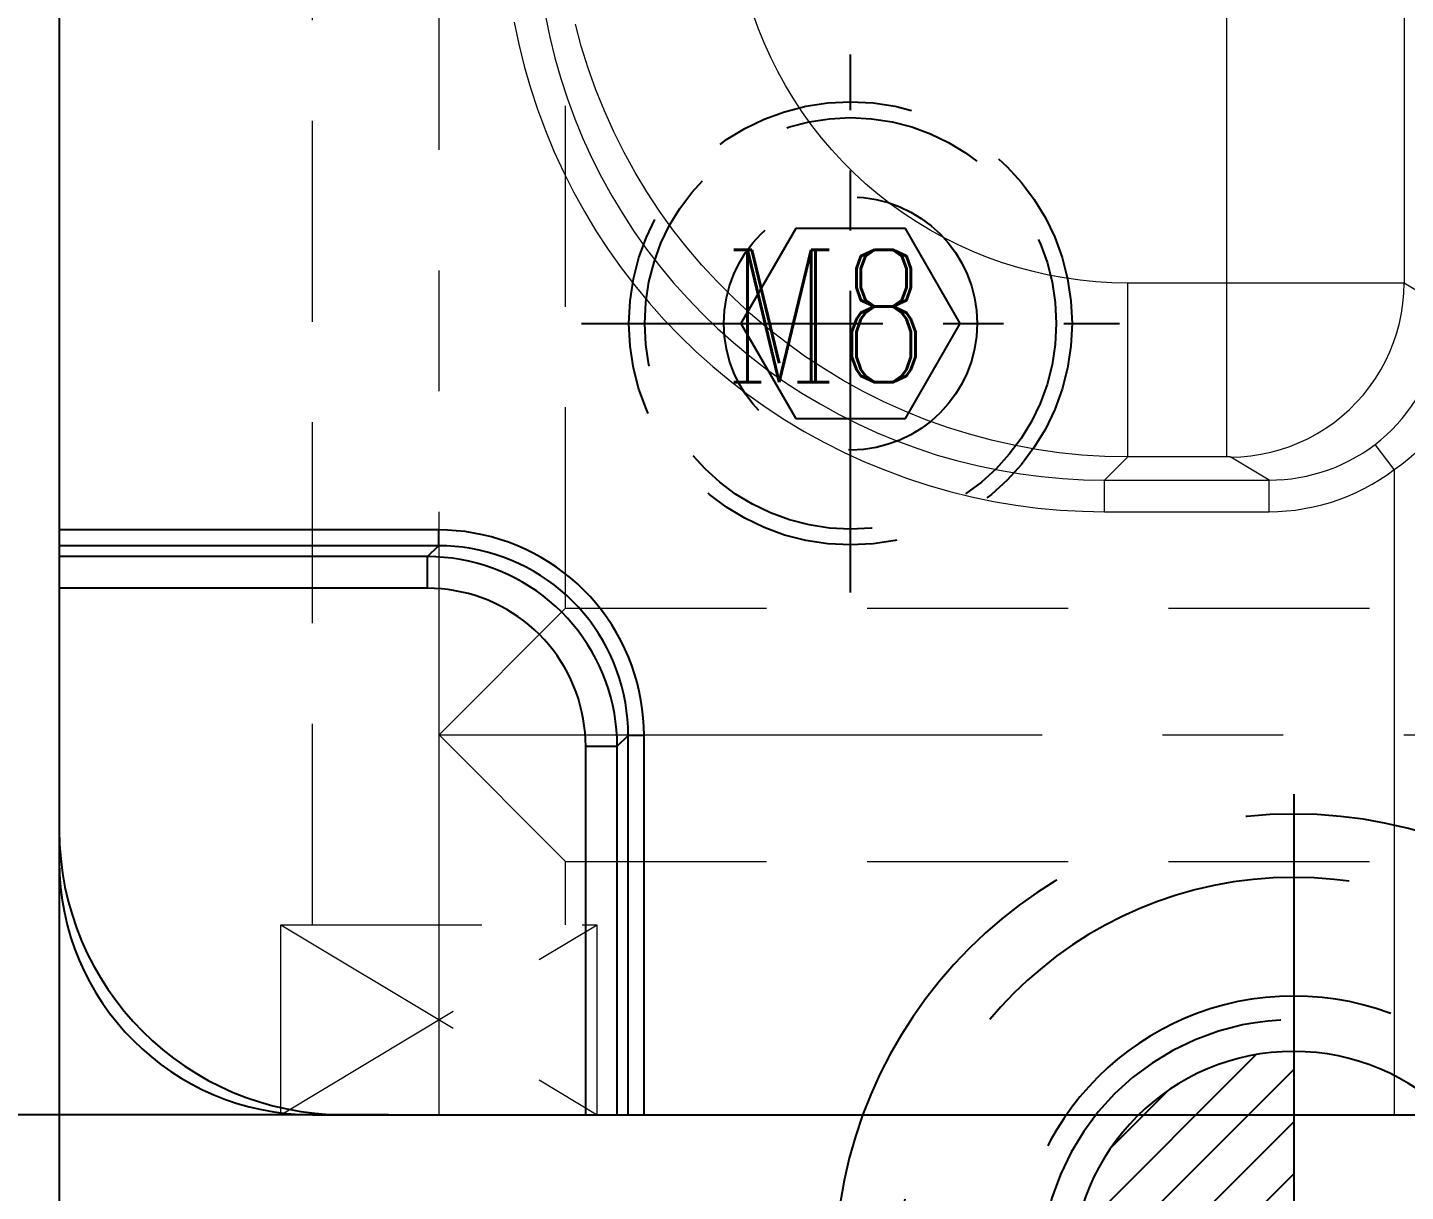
# Model space of a CAD drawing. Header units: inches. Extents: x 133169 to 134399, y -43543 to -42673.
# Drawn here: x 133745.86 to 133789.39, y -43062.73 to -43025.96 of the extents above; entities that cross this region are included whole.
import ezdxf

# ---------------------------------------------------------------- set-up
doc = ezdxf.new("R2010")
doc.units = ezdxf.units.IN
doc.header["$LTSCALE"] = 2
doc.header["$MEASUREMENT"] = 0
doc.header["$PDMODE"] = 3
doc.header["$PDSIZE"] = 0.3125
for name, pattern in [('CENTER', [50.8, 31.75, -6.35, 6.35, -6.35]), ('CENTER2', [1.125, 0.75, -0.125, 0.125, -0.125]), ('HIDDEN', [9.525, 6.35, -3.175])]:
    doc.linetypes.add(name, pattern=pattern)
doc.layers.get('0').update_dxf_attribs({"linetype": 'CONTINUOUS'})
doc.layers.get('Defpoints').update_dxf_attribs({"linetype": 'CONTINUOUS'})
for name, color, linetype in [('CAV-COR', 1, 'CONTINUOUS'), ('Layer3', 3, 'CONTINUOUS'), ('PIN', 4, 'CONTINUOUS'), ('SCREW', 52, 'HIDDEN'), ('SPRING', 160, 'CONTINUOUS')]:
    doc.layers.add(name, color=color, linetype=linetype)
for name, color, linetype, lineweight in [('dim', 3, 'CONTINUOUS', 15), ('WR', 122, 'HIDDEN', 18), ('枕位', 75, 'CONTINUOUS', 15)]:
    doc.layers.add(name, color=color, linetype=linetype, lineweight=lineweight)
doc.styles.add('ROMANC', font='romanc', dxfattribs={"width": 0.6, "height": 1})
doc.styles.get("Standard").update_dxf_attribs({"font": 'txt.shx', "width": 0.67})
doc.dimstyles.new('2.00', dxfattribs={"dimtxt": 4.5, "dimasz": 3.5, "dimexe": 0.666, "dimexo": 0.626, "dimgap": 1, "dimtad": 0, "dimzin": 0, "dimdsep": 46, "dimtxsty": 'Standard', "dimcen": 0.09, "dimclrd": 3, "dimclre": 3, "dimclrt": 7, "dimazin": 0, "dimtfac": 1, "dimtofl": 0, "dimtmove": 0, "dimatfit": 0, "dimfxl": 0, "dimtolj": 1, "dimtzin": 0, "dimarcsym": 0})

# ---------------------------------------------------------------- blocks, each defined once
blk = doc.blocks.new('*D33483')
at = {"layer": 'Defpoints', "color": 0}
for p in [(133896.864, -43042.306), (133746.864, -43046.306), (133896.864, -43126.979)]:
    blk.add_point(p, dxfattribs=at)
at = {"layer": 'dim', "color": 3, "linetype": 'ByBlock', "lineweight": -2}
for p, q in [((133896.864, -43042.932), (133896.864, -43127.645)), ((133746.864, -43046.932), (133746.864, -43127.645)), ((133750.364, -43126.979), (133814.583, -43126.979)), ((133893.364, -43126.979), (133829.145, -43126.979))]:
    blk.add_line(p, q, dxfattribs=at)
at = {"layer": 'dim', "color": 3, "linetype": 'ByBlock'}
for points in [[(133750.364, -43126.395), (133750.364, -43127.562), (133746.864, -43126.979)], [(133893.364, -43127.562), (133893.364, -43126.395), (133896.864, -43126.979)]]:
    blk.add_solid(points, dxfattribs=at)
at = {"layer": 'dim', "color": 7, "linetype": 'ByBlock', "insert": (133821.864, -43126.979), "char_height": 4.5, "attachment_point": 5}
blk.add_mtext('\\A1;150.00', dxfattribs=at)
blk = doc.blocks.new('*D33484')
at = {"layer": 'Defpoints', "color": 0}
for p in [(133664.834, -42780.306), (133755.864, -42780.306), (133757.897, -43060.306)]:
    blk.add_point(p, dxfattribs=at)
at = {"layer": 'dim', "color": 3, "linetype": 'ByBlock', "lineweight": -2}
for p, q in [((133755.238, -42780.306), (133664.168, -42780.306)), ((133664.834, -42783.806), (133664.834, -42912.522)), ((133664.834, -43056.806), (133664.834, -42928.089)), ((133757.271, -43060.306), (133664.168, -43060.306))]:
    blk.add_line(p, q, dxfattribs=at)
at = {"layer": 'dim', "color": 3, "linetype": 'ByBlock'}
for points in [[(133665.417, -42783.806), (133664.251, -42783.806), (133664.834, -42780.306)], [(133664.251, -43056.806), (133665.417, -43056.806), (133664.834, -43060.306)]]:
    blk.add_solid(points, dxfattribs=at)
at = {"layer": 'dim', "color": 7, "linetype": 'ByBlock', "insert": (133664.834, -42920.306), "char_height": 4.5, "attachment_point": 5, "rotation": 90}
blk.add_mtext('\\A1;280.00', dxfattribs=at)
blk = doc.blocks.new('20100612.093536')
at = {"layer": 'PIN', "linetype": 'Continuous'}
h = blk.add_hatch(dxfattribs=at)
h.set_pattern_fill('ANSI31', color=256, scale=9.333333, angle=90, style=0)
h.set_pattern_definition([(135, (239.4957, -16.613), (-0.824958, -0.824958), [])])
h.paths.add_polyline_path([(0, 0), (-7, 0, 0.414214), (0, -7)])
h.paths.add_polyline_path([(0, 7), (0, 0), (7, 0, 0.414214)])
at = {"layer": 'PIN', "linetype": 'CENTER2'}
for p, q in [((0, -9), (0, 9)), ((-9, 0), (9, 0))]:
    blk.add_line(p, q, dxfattribs=at)
at = {"layer": 'PIN', "linetype": 'Continuous'}
blk.add_circle((0, 0), 7, dxfattribs=at)
at = {"layer": 'SPRING', "linetype": 'CENTER'}
for p, q in [((0, -15.128), (0, 15.128)), ((-15.128, 0), (15.128, 0))]:
    blk.add_line(p, q, dxfattribs=at)
at = {"layer": 'SPRING', "linetype": 'HIDDEN'}
for radius in [14.5, 12.5, 8.75, 8.75, 8]:
    blk.add_circle((0, 0), radius, dxfattribs=at)
for centre, start, end in [((-10.625, 0), 0, 180), ((10.625, 0), 180, 0)]:
    blk.add_arc(centre, 1.875, start, end, dxfattribs=at)
blk = doc.blocks.new('20160723.115749')
at = {"layer": 'SCREW', "linetype": 'CENTER', "ltscale": 0.15}
for p, q in [((0, -8.5), (0, 8.5)), ((-8.5, 0), (8.5, 0))]:
    blk.add_line(p, q, dxfattribs=at)
at = {"layer": 'SCREW', "ltscale": 0.5}
blk.add_lwpolyline([(-1.732, 3), (-3.464, 0), (-1.732, -3), (1.732, -3), (3.464, 0), (1.732, 3)], close=True, dxfattribs=at)
for radius in [7, 6.5, 4]:
    blk.add_circle((0, 0), radius, dxfattribs=at)
at = {"layer": 'Layer3', "style": 'ROMANC', "width": 0.8}
blk.add_text('M8', height=4.1865, dxfattribs=at).set_placement((-3.976, -1.858))

msp = doc.modelspace()

# ---------------------------------------------------------------- linework, layer by layer
at = {"color": 8, "linetype": 'HIDDEN'}
msp.add_line((133746.864, -42720.306), (133746.864, -43120.306), dxfattribs=at)
at = {"layer": 'CAV-COR', "linetype": 'ByBlock'}
for p, q in [((133746.864, -42788.306), (133746.864, -43052.306)), ((133758.847, -43041.831), (133746.864, -43041.831)), ((133758.847, -43041.831), (133758.847, -43042.331)), ((133758.847, -43042.331), (133746.864, -43042.331)), ((133758.503, -43042.675), (133758.847, -43042.331)), ((133758.503, -43042.675), (133746.864, -43042.675)), ((133758.503, -43043.674), (133758.503, -43042.675)), ((133758.503, -43043.674), (133746.864, -43043.674)), ((133763.496, -43048.667), (133764.494, -43048.667)), ((133763.496, -43060.306), (133763.496, -43048.667)), ((133764.494, -43048.667), (133764.839, -43048.322)), ((133764.494, -43060.306), (133764.494, -43048.667)), ((133765.339, -43048.322), (133764.839, -43048.322)), ((133764.839, -43060.306), (133764.839, -43048.322)), ((133765.339, -43060.306), (133765.339, -43048.322)), ((133754.864, -43060.306), (133888.864, -43060.306))]:
    msp.add_line(p, q, dxfattribs=at)
for points in [[(133765.339, -43048.322), (133765.333, -43048.043), (133765.315, -43047.764), (133765.284, -43047.486), (133765.242, -43047.207), (133765.187, -43046.928), (133765.12, -43046.652), (133765.041, -43046.379), (133764.95, -43046.109), (133764.847, -43045.843), (133764.733, -43045.582), (133764.607, -43045.326), (133764.47, -43045.077), (133764.323, -43044.834), (133764.165, -43044.598), (133763.998, -43044.369), (133763.821, -43044.148), (133763.634, -43043.935), (133763.438, -43043.731), (133763.234, -43043.536), (133763.021, -43043.349), (133762.8, -43043.171), (133762.571, -43043.004), (133762.335, -43042.846), (133762.092, -43042.699), (133761.842, -43042.562), (133761.586, -43042.436), (133761.326, -43042.322), (133761.06, -43042.219), (133760.789, -43042.128), (133760.516, -43042.049), (133760.241, -43041.982), (133759.962, -43041.928), (133759.684, -43041.885), (133759.405, -43041.855), (133759.126, -43041.837), (133758.847, -43041.831)], [(133764.839, -43048.322), (133764.834, -43048.065), (133764.817, -43047.807), (133764.789, -43047.549), (133764.75, -43047.291), (133764.7, -43047.035), (133764.638, -43046.78), (133764.565, -43046.527), (133764.481, -43046.278), (133764.386, -43046.033), (133764.28, -43045.792), (133764.164, -43045.556), (133764.038, -43045.325), (133763.902, -43045.101), (133763.757, -43044.883), (133763.602, -43044.672), (133763.438, -43044.469), (133763.266, -43044.272), (133763.085, -43044.084), (133762.897, -43043.903), (133762.7, -43043.731), (133762.496, -43043.567), (133762.285, -43043.413), (133762.067, -43043.267), (133761.843, -43043.131), (133761.613, -43043.005), (133761.377, -43042.889), (133761.136, -43042.783), (133760.89, -43042.688), (133760.641, -43042.604), (133760.389, -43042.531), (133760.134, -43042.47), (133759.878, -43042.419), (133759.62, -43042.38), (133759.362, -43042.353), (133759.105, -43042.336), (133758.847, -43042.331)], [(133764.494, -43048.667), (133764.489, -43048.405), (133764.471, -43048.144), (133764.443, -43047.884), (133764.403, -43047.626), (133764.352, -43047.369), (133764.29, -43047.115), (133764.216, -43046.864), (133764.132, -43046.617), (133764.038, -43046.373), (133763.932, -43046.134), (133763.817, -43045.9), (133763.691, -43045.67), (133763.555, -43045.447), (133763.41, -43045.23), (133763.256, -43045.019), (133763.092, -43044.816), (133762.92, -43044.619), (133762.739, -43044.43), (133762.551, -43044.25), (133762.354, -43044.078), (133762.151, -43043.914), (133761.94, -43043.76), (133761.723, -43043.614), (133761.499, -43043.479), (133761.27, -43043.353), (133761.036, -43043.238), (133760.797, -43043.132), (133760.553, -43043.037), (133760.306, -43042.953), (133760.055, -43042.88), (133759.801, -43042.818), (133759.544, -43042.767), (133759.286, -43042.727), (133759.025, -43042.698), (133758.764, -43042.681), (133758.503, -43042.675)], [(133763.496, -43048.667), (133763.491, -43048.449), (133763.477, -43048.231), (133763.453, -43048.015), (133763.42, -43047.8), (133763.378, -43047.586), (133763.326, -43047.374), (133763.265, -43047.165), (133763.195, -43046.958), (133763.116, -43046.755), (133763.028, -43046.556), (133762.932, -43046.36), (133762.827, -43046.169), (133762.714, -43045.983), (133762.593, -43045.802), (133762.465, -43045.627), (133762.328, -43045.457), (133762.185, -43045.293), (133762.034, -43045.136), (133761.877, -43044.985), (133761.713, -43044.841), (133761.543, -43044.705), (133761.368, -43044.577), (133761.187, -43044.456), (133761.001, -43044.343), (133760.81, -43044.238), (133760.614, -43044.142), (133760.415, -43044.054), (133760.212, -43043.975), (133760.005, -43043.905), (133759.796, -43043.844), (133759.584, -43043.792), (133759.37, -43043.75), (133759.155, -43043.717), (133758.939, -43043.693), (133758.721, -43043.679), (133758.503, -43043.674)]]:
    msp.add_lwpolyline(points, dxfattribs=at)
for centre, radius in [((133755.864, -43051.306), 9), ((133754.864, -43052.306), 8)]:
    msp.add_arc(centre, radius, 180, 270, dxfattribs=at)
at = {"layer": 'WR', "linetype": 'CENTER', "ltscale": 0.3}
for p, q in [((133758.864, -43060.306), (133758.864, -42990.306)), ((133758.864, -43048.306), (133896.864, -43048.306))]:
    msp.add_line(p, q, dxfattribs=at)
at = {"layer": 'WR', "linetype": 'HIDDEN', "ltscale": 0.5}
for p, q in [((133754.864, -43054.306), (133754.864, -42994.306)), ((133762.864, -43044.306), (133762.864, -42994.306)), ((133762.864, -43044.306), (133880.864, -43044.306)), ((133762.864, -43052.306), (133880.864, -43052.306)), ((133762.864, -43054.306), (133762.864, -43052.306)), ((133753.864, -43054.306), (133763.864, -43054.306)), ((133753.864, -43054.306), (133763.864, -43060.306)), ((133753.864, -43060.306), (133763.864, -43054.306)), ((133753.864, -43060.306), (133753.864, -43054.306)), ((133763.864, -43060.306), (133763.864, -43054.306)), ((133753.864, -43060.306), (133763.864, -43060.306))]:
    msp.add_line(p, q, dxfattribs=at)
at = {"layer": 'WR', "linetype": 'ByBlock'}
for p, q in [((133758.864, -43048.306), (133762.864, -43044.306)), ((133762.864, -43052.306), (133758.864, -43048.306))]:
    msp.add_line(p, q, dxfattribs=at)
at = {"layer": '枕位', "linetype": 'ByBlock'}
for p, q in [((133783.749, -43039.524), (133783.749, -43014.479)), ((133789.356, -43020.751), (133789.356, -43034.037)), ((133789.28, -43034.037), (133780.621, -43034.031)), ((133780.621, -43039.524), (133780.621, -43034.031)), ((133789.356, -43034.037), (133789.28, -43034.037)), ((133790.557, -43034.757), (133789.356, -43034.037)), ((133780.621, -43039.524), (133779.889, -43040.256)), ((133783.762, -43039.524), (133780.621, -43039.524)), ((133783.774, -43039.524), (133783.762, -43039.524)), ((133783.786, -43039.524), (133783.774, -43039.524)), ((133783.798, -43039.524), (133783.786, -43039.524)), ((133783.81, -43039.524), (133783.798, -43039.524)), ((133783.821, -43039.525), (133783.81, -43039.524)), ((133785.089, -43040.256), (133783.877, -43039.53)), ((133789.038, -43039.922), (133788.435, -43039.131)), ((133789.038, -43039.922), (133789.038, -43060.306)), ((133779.889, -43040.256), (133785.089, -43040.256)), ((133779.889, -43041.255), (133779.889, -43040.256)), ((133785.089, -43041.255), (133785.089, -43040.256)), ((133779.889, -43041.255), (133785.089, -43041.255))]:
    msp.add_line(p, q, dxfattribs=at)
for points in [[(133762.222, -43025.605), (133762.359, -43026.264), (133762.52, -43026.919), (133762.707, -43027.569), (133762.917, -43028.211), (133763.151, -43028.844), (133763.409, -43029.468), (133763.69, -43030.082), (133763.993, -43030.683), (133764.318, -43031.272), (133764.665, -43031.848), (133765.033, -43032.41), (133765.422, -43032.958), (133765.831, -43033.491), (133766.26, -43034.009), (133766.708, -43034.511), (133767.175, -43034.996), (133767.66, -43035.463), (133768.162, -43035.911), (133768.68, -43036.34), (133769.213, -43036.749), (133769.761, -43037.138), (133770.324, -43037.505), (133770.9, -43037.852), (133771.488, -43038.177), (133772.09, -43038.48), (133772.703, -43038.761), (133773.327, -43039.019), (133773.961, -43039.253), (133774.603, -43039.464), (133775.252, -43039.65), (133775.907, -43039.811), (133776.567, -43039.948), (133777.23, -43040.059), (133777.895, -43040.146), (133778.56, -43040.207), (133779.225, -43040.244), (133779.889, -43040.256)], [(133780.621, -43034.031), (133780.117, -43034.021), (133779.615, -43033.991), (133779.116, -43033.94), (133778.618, -43033.87), (133778.122, -43033.779), (133777.632, -43033.669), (133777.146, -43033.539), (133776.665, -43033.389), (133776.192, -43033.22), (133775.726, -43033.033), (133775.267, -43032.826), (133774.817, -43032.602), (133774.377, -43032.36), (133773.947, -43032.1), (133773.528, -43031.823), (133773.12, -43031.529), (133772.724, -43031.219), (133772.341, -43030.894), (133771.972, -43030.553), (133771.617, -43030.197), (133771.276, -43029.828), (133770.951, -43029.446), (133770.641, -43029.05), (133770.347, -43028.642), (133770.07, -43028.223), (133769.81, -43027.793), (133769.568, -43027.353), (133769.343, -43026.903), (133769.137, -43026.444), (133768.949, -43025.978), (133768.781, -43025.504)], [(133761.241, -43025.788), (133761.385, -43026.484), (133761.556, -43027.175), (133761.753, -43027.861), (133761.975, -43028.539), (133762.222, -43029.207), (133762.495, -43029.866), (133762.791, -43030.513), (133763.111, -43031.148), (133763.454, -43031.77), (133763.82, -43032.377), (133764.208, -43032.971), (133764.619, -43033.55), (133765.051, -43034.113), (133765.503, -43034.659), (133765.977, -43035.189), (133766.47, -43035.701), (133766.981, -43036.193), (133767.512, -43036.667), (133768.058, -43037.12), (133768.621, -43037.552), (133769.2, -43037.962), (133769.793, -43038.35), (133770.401, -43038.716), (133771.023, -43039.06), (133771.658, -43039.38), (133772.305, -43039.676), (133772.964, -43039.948), (133773.633, -43040.196), (133774.31, -43040.418), (133774.996, -43040.614), (133775.687, -43040.785), (133776.383, -43040.929), (133777.084, -43041.046), (133777.785, -43041.138), (133778.486, -43041.203), (133779.187, -43041.242), (133779.889, -43041.255)], [(133780.621, -43039.524), (133779.897, -43039.508), (133779.174, -43039.464), (133778.454, -43039.391), (133777.737, -43039.289), (133777.025, -43039.158), (133776.319, -43038.998), (133775.619, -43038.81), (133774.928, -43038.595), (133774.247, -43038.351), (133773.575, -43038.081), (133772.916, -43037.784), (133772.268, -43037.46), (133771.634, -43037.111), (133771.015, -43036.736), (133770.412, -43036.337), (133769.825, -43035.914), (133769.255, -43035.468), (133768.704, -43034.999), (133768.173, -43034.509), (133767.661, -43033.997), (133767.17, -43033.465), (133766.702, -43032.914), (133766.255, -43032.345), (133765.832, -43031.758), (133765.433, -43031.154), (133765.059, -43030.535), (133764.71, -43029.902), (133764.386, -43029.254), (133764.089, -43028.594), (133763.818, -43027.923), (133763.575, -43027.241), (133763.359, -43026.55), (133763.172, -43025.851)], [(133783.877, -43039.53), (133784.194, -43039.519), (133784.511, -43039.49), (133784.825, -43039.442), (133785.137, -43039.377), (133785.444, -43039.293), (133785.745, -43039.192), (133786.041, -43039.073), (133786.329, -43038.938), (133786.609, -43038.786), (133786.88, -43038.618), (133787.14, -43038.434), (133787.39, -43038.236), (133787.628, -43038.023), (133787.853, -43037.798), (133788.065, -43037.559), (133788.263, -43037.309), (133788.446, -43037.048), (133788.613, -43036.776), (133788.765, -43036.496), (133788.9, -43036.207), (133789.019, -43035.911), (133789.12, -43035.608), (133789.203, -43035.3), (133789.269, -43034.988), (133789.316, -43034.673), (133789.345, -43034.356), (133789.356, -43034.037)], [(133788.435, -43039.131), (133788.616, -43038.986), (133788.793, -43038.831), (133788.965, -43038.667), (133789.131, -43038.493), (133789.291, -43038.31), (133789.442, -43038.119), (133789.585, -43037.921), (133789.719, -43037.716), (133789.844, -43037.505), (133789.959, -43037.289), (133790.064, -43037.068), (133790.159, -43036.843), (133790.244, -43036.615), (133790.319, -43036.384), (133790.383, -43036.151), (133790.437, -43035.918), (133790.481, -43035.683), (133790.515, -43035.449), (133790.538, -43035.217), (133790.552, -43034.986), (133790.557, -43034.757)], [(133789.038, -43039.922), (133789.278, -43039.751), (133789.51, -43039.568), (133789.734, -43039.375), (133789.952, -43039.169), (133790.162, -43038.952), (133790.362, -43038.727), (133790.55, -43038.493), (133790.726, -43038.251), (133790.891, -43038.002), (133791.042, -43037.747), (133791.181, -43037.485), (133791.307, -43037.22), (133791.419, -43036.951), (133791.517, -43036.678), (133791.603, -43036.403), (133791.674, -43036.127), (133791.732, -43035.85), (133791.776, -43035.574), (133791.808, -43035.3), (133791.827, -43035.028), (133791.832, -43034.757)], [(133783.877, -43039.53), (133783.876, -43039.529), (133783.875, -43039.529), (133783.874, -43039.529), (133783.872, -43039.528), (133783.87, -43039.528), (133783.868, -43039.528), (133783.865, -43039.528), (133783.862, -43039.527), (133783.859, -43039.527), (133783.856, -43039.527), (133783.852, -43039.526), (133783.849, -43039.526), (133783.844, -43039.526), (133783.84, -43039.526), (133783.836, -43039.525), (133783.831, -43039.525), (133783.821, -43039.525)], [(133785.089, -43040.256), (133785.323, -43040.251), (133785.558, -43040.237), (133785.794, -43040.212), (133786.031, -43040.176), (133786.267, -43040.13), (133786.502, -43040.074), (133786.735, -43040.007), (133786.966, -43039.93), (133787.192, -43039.843), (133787.414, -43039.746), (133787.632, -43039.639), (133787.843, -43039.524), (133788.047, -43039.401), (133788.244, -43039.27), (133788.435, -43039.131)], [(133785.089, -43041.255), (133785.365, -43041.249), (133785.642, -43041.232), (133785.92, -43041.202), (133786.199, -43041.159), (133786.479, -43041.105), (133786.757, -43041.038), (133787.032, -43040.959), (133787.305, -43040.867), (133787.572, -43040.764), (133787.834, -43040.649), (133788.091, -43040.523), (133788.34, -43040.387), (133788.581, -43040.242), (133788.814, -43040.087), (133789.038, -43039.922)]]:
    msp.add_lwpolyline(points, dxfattribs=at)

# ---------------------------------------------------------------- block references
at = {"layer": 'SCREW', "linetype": 'ByBlock'}
msp.add_blockref('20160723.115749', (133771.864, -43035.306), dxfattribs=at)
at = {"layer": 'SPRING', "xscale": -1, "rotation": -180}
msp.add_blockref('20100612.093536', (133785.864, -43065.306), dxfattribs=at)

# ---------------------------------------------------------------- dimensions: what is measured, and where the dimension line sits
at = {"layer": 'dim', "linetype": 'ByBlock'}
dim = msp.add_linear_dim(base=(133664.834, -42780.306), p1=(133757.897, -43060.306), p2=(133755.864, -42780.306), angle=90, dimstyle='2.00', dxfattribs=at)
dim.commit()
dim.dimension.update_dxf_attribs({"geometry": '*D33484', "text_midpoint": (133664.834, -42920.306)})
dim = msp.add_linear_dim(base=(133896.864, -43126.979), p1=(133746.864, -43046.306), p2=(133896.864, -43042.306), dimstyle='2.00', dxfattribs=at)
dim.commit()
dim.dimension.update_dxf_attribs({"geometry": '*D33483', "text_midpoint": (133821.864, -43126.979)})

doc.saveas('drawing.dxf')
